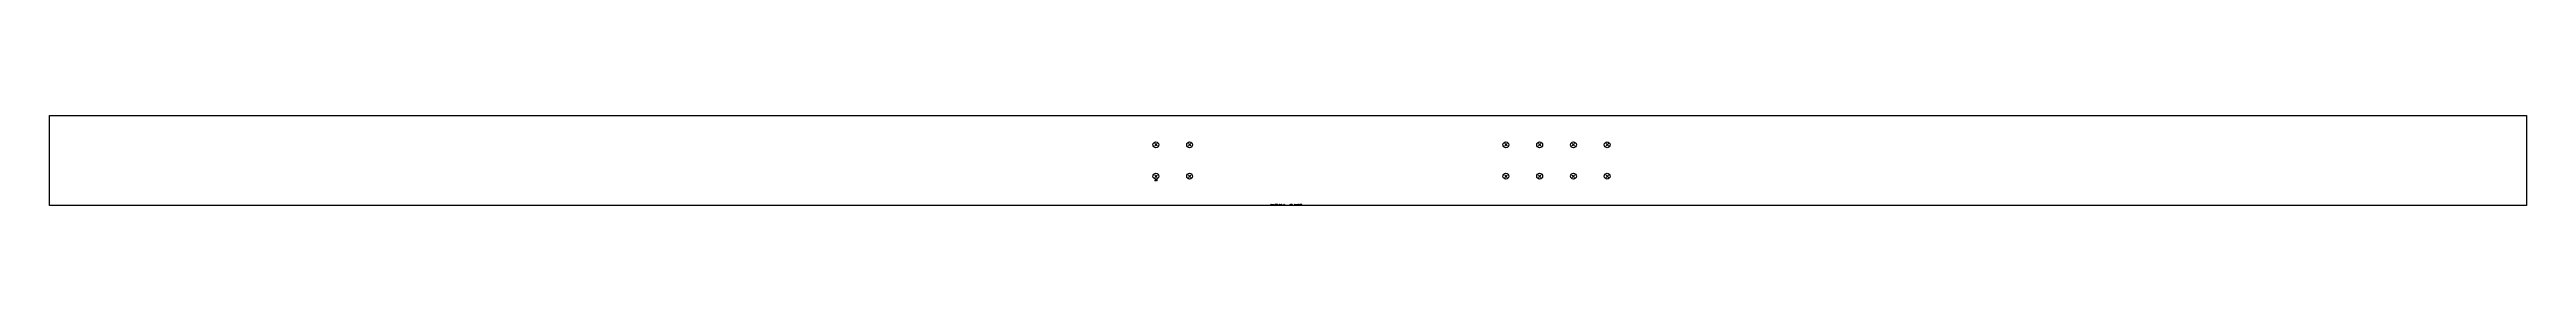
# Model space of a CAD drawing. Extents: x 0 to 11004, y -200 to 200.
import ezdxf

# ---------------------------------------------------------------- set-up
doc = ezdxf.new("R2010")
doc.units = 0
doc.header["$LTSCALE"] = 10
for name, color, linetype in [('BEZ_SCHRAUBEN', 7, 'CONTINUOUS'), ('SCHRAUBEN', 7, 'CONTINUOUS'), ('TEILE', 7, 'CONTINUOUS'), ('UNTERSCHRIFT', 7, 'CONTINUOUS')]:
    doc.layers.add(name, color=color, linetype=linetype)
doc.styles.get("Standard").update_dxf_attribs({"font": 'ROMANS'})

msp = doc.modelspace()

# ---------------------------------------------------------------- linework, layer by layer
at = {"layer": 'SCHRAUBEN', "color": 6}
for p, q in [((4920.199707, 75.183586), (4909.800293, 64.783585)), ((4909.800293, 75.183586), (4920.199707, 64.783585)), ((5070.199707, 75.183586), (5059.800293, 64.783585)), ((5059.800293, 75.183586), (5070.199707, 64.783585)), ((6475.200195, 75.183578), (6464.799805, 64.783585)), ((6464.799805, 75.183578), (6475.200195, 64.783585)), ((6625.200195, 75.183578), (6614.799805, 64.783585)), ((6614.799805, 75.183578), (6625.200195, 64.783585)), ((6775.200195, 75.183586), (6764.799805, 64.783585)), ((6764.799805, 75.183586), (6775.200195, 64.783585)), ((6925.200195, 75.183586), (6914.799805, 64.783585)), ((6914.799805, 75.183586), (6925.200195, 64.783585)), ((4920.199707, -64.816391), (4909.800293, -75.216393)), ((4909.800293, -64.816391), (4920.199707, -75.216393)), ((5070.199707, -64.816391), (5059.800293, -75.216393)), ((5059.800293, -64.816391), (5070.199707, -75.216393)), ((6475.200195, -64.816391), (6464.799805, -75.216393)), ((6464.799805, -64.816391), (6475.200195, -75.216393)), ((6625.200195, -64.816391), (6614.799805, -75.216393)), ((6614.799805, -64.816391), (6625.200195, -75.216393)), ((6775.200195, -64.816391), (6764.799805, -75.216393)), ((6764.799805, -64.816391), (6775.200195, -75.216393)), ((6925.200195, -64.816391), (6914.799805, -75.216393)), ((6914.799805, -64.816391), (6925.200195, -75.216393))]:
    msp.add_line(p, q, dxfattribs=at)
at = {"layer": 'SCHRAUBEN', "color": 2}
for centre in [(4915, 69.983589), (5065, 69.983589), (6470, 69.983582), (6620, 69.983582), (6770, 69.983589), (6920, 69.983589), (4915, -70.016396), (5065, -70.016396), (6470, -70.016396), (6620, -70.016396), (6770, -70.016396), (6920, -70.016396)]:
    msp.add_circle(centre, 13, dxfattribs=at)
at = {"layer": 'TEILE', "color": 2}
for p, q in [((0, -200), (0, 200)), ((0, 200), (11004.003906, 200)), ((11004.003906, 200), (11004.003906, -200)), ((11004.003906, -200), (0, -200))]:
    msp.add_line(p, q, dxfattribs=at)

# ---------------------------------------------------------------- texts
at = {"layer": 'BEZ_SCHRAUBEN', "color": 2, "oblique": 15, "width": 0.8}
msp.add_text(' ø26', height=5, dxfattribs=at).set_placement((4907, -90.516396))
at = {"layer": 'UNTERSCHRIFT', "color": 2, "oblique": 15, "width": 0.8}
for s, p in [('Project  DP0GN9  ,Qty. 2  , Pos. ', (5424.001953, -198)), ('20606', (5509.802246, -198)), ('  , Profi l PL400*25', (5522.802246, -198))]:
    msp.add_text(s, height=3.25, dxfattribs=at).set_placement(p)

doc.saveas('drawing.dxf')
